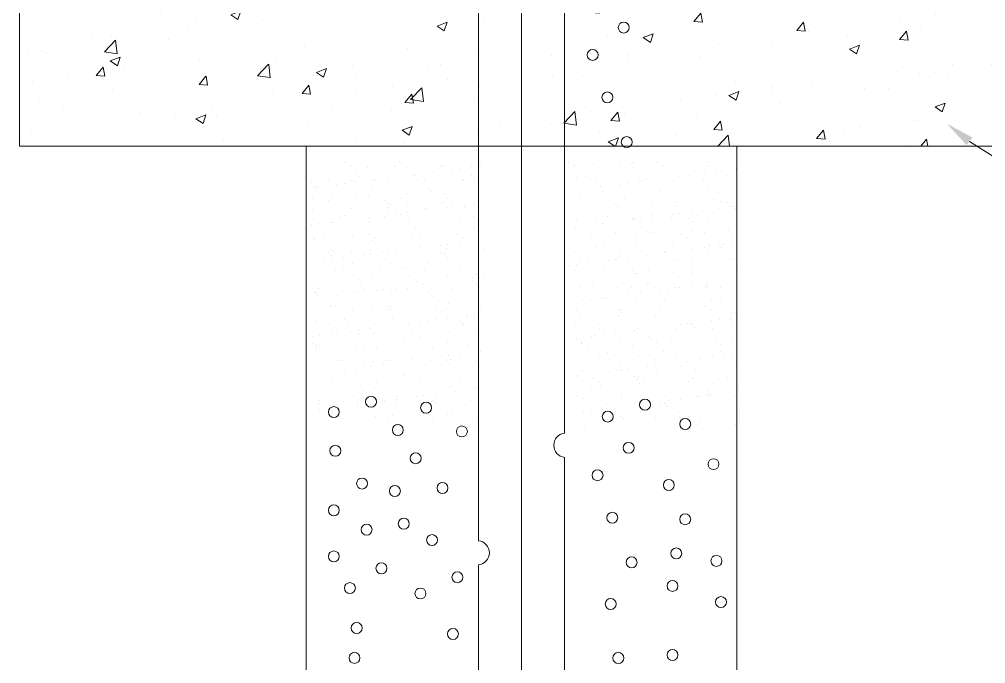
# Model space of a CAD drawing. Header units: millimetres. Extents: x 3552052 to 4144896, y -707811 to -630695.
# Drawn here: x 3783157 to 3784314, y -654936 to -654164 of the extents above; entities that cross this region are included whole.
import ezdxf

# ---------------------------------------------------------------- set-up
doc = ezdxf.new("R2010")
doc.units = ezdxf.units.MM
doc.header["$LTSCALE"] = 6
doc.header["$MEASUREMENT"] = 0
doc.linetypes.add('CENTER', pattern=[0])
doc.layers.get('0').update_dxf_attribs({"linetype": 'CONTINUOUS', "lineweight": 0})
for name, color, linetype, lineweight in [('ELECTRICAL', 5, 'CONTINUOUS', 0), ('EP', 3, 'CONTINUOUS', 0), ('HAT', 250, 'CONTINUOUS', 0), ('TXT', 7, 'CONTINUOUS', 0)]:
    doc.layers.add(name, color=color, linetype=linetype, lineweight=lineweight)

# ---------------------------------------------------------------- blocks, each defined once
blk = doc.blocks.new('*X650')
at = {"color": 0}
for p, q in [((2551.51, 7371.27), (2552.61, 7371.69)), ((2551.51, 7371.27), (2556.48, 7367.91)), ((2556.49, 7367.91), (2557.76, 7371.69)), ((2564.68, 7371.46), (2564.68, 7371.46)), ((2728.73, 7368.13), (2728.73, 7368.13)), ((2874.42, 7371.07), (2874.95, 7371.69)), ((2874.42, 7371.07), (2880.4, 7370.54)), ((2880.41, 7370.54), (2880.19, 7371.69)), ((2946.15, 7364.79), (2950.97, 7370.54)), ((2952.13, 7364.27), (2950.98, 7370.53)), ((2960.49, 7369.45), (2960.49, 7369.45)), ((3023.63, 7367.7), (3023.63, 7367.7)), ((3074.51, 7368.53), (3074.51, 7368.53)), ((3127.46, 7368.49), (3130.53, 7371.69)), ((3127.46, 7368.49), (3136.36, 7367.11)), ((3136.36, 7367.11), (3135.83, 7371.69)), ((3210.38, 7371.49), (3210.92, 7371.69)), ((3210.38, 7371.49), (3215.36, 7368.13)), ((3215.36, 7368.13), (3216.56, 7371.69)), ((3224.18, 7368.19), (3224.18, 7368.19)), ((2646.48, 7364.09), (2646.48, 7364.09)), ((2695.22, 7363.26), (2702.22, 7365.95)), ((2695.22, 7363.26), (2700.19, 7359.9)), ((2700.2, 7359.9), (2702.23, 7365.95)), ((2767.77, 7365.51), (2767.77, 7365.51)), ((2935.46, 7366.15), (2935.46, 7366.15)), ((2946.15, 7364.79), (2952.13, 7364.27)), ((3017.87, 7358.52), (3022.7, 7364.26)), ((3023.86, 7357.99), (3022.7, 7364.26)), ((3186.31, 7363.2), (3186.31, 7363.2)), ((3215.11, 7366.59), (3215.11, 7366.59)), ((3226.72, 7361.75), (3226.72, 7361.75)), ((2583.58, 7355.8), (2583.58, 7355.8)), ((2608.61, 7359.1), (2608.61, 7359.1)), ((2670.41, 7358.12), (2670.41, 7358.12)), ((2717.26, 7359.11), (2717.26, 7359.11)), ((2838.93, 7355.25), (2845.93, 7357.94)), ((2838.93, 7355.25), (2843.91, 7351.9)), ((2843.91, 7351.89), (2845.94, 7357.94)), ((2872.3, 7357.84), (2872.3, 7357.84)), ((2972.29, 7360.66), (2972.29, 7360.66)), ((3016.19, 7358.52), (3016.19, 7358.52)), ((3017.87, 7358.52), (3023.85, 7357.99)), ((3089.6, 7352.24), (3094.42, 7357.99)), ((3095.58, 7351.72), (3094.43, 7357.98)), ((3156.79, 7356.58), (3156.79, 7356.58)), ((3161.27, 7359.9), (3161.27, 7359.9)), ((3176.21, 7355.35), (3176.21, 7355.35)), ((3234.19, 7351.94), (3241.98, 7360.06)), ((3243.09, 7350.56), (3241.98, 7360.05)), ((2598.71, 7348.01), (2598.71, 7348.01)), ((2612.09, 7348.11), (2612.09, 7348.11)), ((2665.92, 7352.07), (2665.92, 7352.07)), ((2809.4, 7349.56), (2809.4, 7349.56)), ((2834.43, 7352.85), (2834.43, 7352.85)), ((2920.35, 7353.16), (2920.35, 7353.16)), ((2957.87, 7348.51), (2957.87, 7348.51)), ((2982.65, 7347.24), (2989.65, 7349.93)), ((2987.63, 7343.88), (2989.65, 7349.93)), ((3089.6, 7352.24), (3095.58, 7351.72)), ((3098.12, 7351.59), (3098.12, 7351.59)), ((3124.86, 7348.31), (3124.86, 7348.31)), ((3161.33, 7345.97), (3166.15, 7351.71)), ((3167.31, 7345.44), (3166.15, 7351.71)), ((3234.19, 7351.94), (3243.08, 7350.56)), ((2607.1, 7337.29), (2614.89, 7345.4)), ((2613.98, 7344.57), (2613.98, 7344.57)), ((2616, 7335.9), (2614.89, 7345.4)), ((2652.1, 7345.76), (2652.1, 7345.76)), ((2705.48, 7343.5), (2705.48, 7343.5)), ((2746.24, 7341.24), (2746.24, 7341.24)), ((2758.86, 7341.25), (2758.86, 7341.25)), ((2869.84, 7346.76), (2869.84, 7346.76)), ((2982.65, 7347.24), (2987.62, 7343.89)), ((3035.21, 7343.31), (3035.21, 7343.31)), ((3060.25, 7346.6), (3060.25, 7346.6)), ((3072.93, 7340.81), (3072.93, 7340.81)), ((3098.47, 7346.57), (3098.47, 7346.57)), ((3126.36, 7339.23), (3133.36, 7341.92)), ((3131.34, 7335.88), (3133.37, 7341.92)), ((3161.33, 7345.97), (3167.3, 7345.44)), ((3233.05, 7339.69), (3237.87, 7345.44)), ((3239.04, 7339.16), (3237.88, 7345.43)), ((2553.77, 7338.1), (2553.77, 7338.1)), ((2563.47, 7338.17), (2563.47, 7338.17)), ((2566.42, 7336.84), (2566.42, 7336.84)), ((2607.1, 7337.29), (2615.99, 7335.91)), ((2619.8, 7334.58), (2619.8, 7334.58)), ((2708.37, 7336.26), (2708.37, 7336.26)), ((2812.24, 7338.99), (2812.24, 7338.99)), ((2818.49, 7339.72), (2818.49, 7339.72)), ((2865.62, 7336.73), (2865.62, 7336.73)), ((2919.01, 7334.48), (2919.01, 7334.48)), ((2972.06, 7334.99), (2972.06, 7334.99)), ((3022.42, 7334.41), (3022.42, 7334.41)), ((3040.15, 7336.56), (3040.15, 7336.56)), ((3126.36, 7339.23), (3131.33, 7335.88)), ((3233.05, 7339.69), (3239.03, 7339.17)), ((2611.2, 7331.01), (2618.2, 7333.69)), ((2611.2, 7331.01), (2616.17, 7327.65)), ((2616.18, 7327.65), (2618.21, 7333.69)), ((2673.18, 7332.32), (2673.18, 7332.32)), ((2683.33, 7332.96), (2683.33, 7332.96)), ((2713.82, 7320.73), (2721.61, 7328.85)), ((2722.72, 7319.35), (2721.62, 7328.85)), ((2726.56, 7330.07), (2726.56, 7330.07)), ((2766.56, 7332.22), (2766.56, 7332.22)), ((2779.94, 7327.81), (2779.94, 7327.81)), ((2841.24, 7328.49), (2841.24, 7328.49)), ((2934.18, 7330.01), (2934.18, 7330.01)), ((2971.07, 7327.37), (2971.07, 7327.37)), ((2972.39, 7332.22), (2972.39, 7332.22)), ((3025.77, 7329.97), (3025.77, 7329.97)), ((3079.15, 7327.71), (3079.15, 7327.71)), ((3197.88, 7328.74), (3197.88, 7328.74)), ((3225.5, 7328.46), (3225.5, 7328.46)), ((2601.39, 7320.95), (2606.21, 7326.69)), ((2601.39, 7320.95), (2607.37, 7320.42)), ((2607.38, 7320.42), (2606.22, 7326.69)), ((2620.18, 7324.65), (2620.18, 7324.65)), ((2673.12, 7314.67), (2677.94, 7320.42)), ((2679.1, 7314.15), (2677.95, 7320.42)), ((2713.82, 7320.73), (2722.72, 7319.36)), ((2716.05, 7325.82), (2716.05, 7325.82)), ((2754.91, 7323), (2761.91, 7325.69)), ((2754.91, 7323), (2759.88, 7319.64)), ((2759.89, 7319.64), (2761.92, 7325.68)), ((2833.33, 7325.56), (2833.33, 7325.56)), ((2940.09, 7321.05), (2940.09, 7321.05)), ((2981.83, 7326.55), (2981.83, 7326.55)), ((3132.54, 7325.46), (3132.54, 7325.46)), ((3134.97, 7320.46), (3134.97, 7320.46)), ((3160, 7323.76), (3160, 7323.76)), ((3174.99, 7322.06), (3174.99, 7322.06)), ((3185.92, 7323.2), (3185.92, 7323.2)), ((3194.98, 7321.59), (3194.98, 7321.59)), ((3239.3, 7320.95), (3239.3, 7320.95)), ((2557.27, 7316.36), (2557.27, 7316.36)), ((2582.3, 7319.66), (2582.3, 7319.66)), ((2664.7, 7318.78), (2664.7, 7318.78)), ((2673.12, 7314.67), (2679.1, 7314.15)), ((2744.85, 7308.4), (2749.67, 7314.14)), ((2750.83, 7307.87), (2749.67, 7314.14)), ((2782.92, 7318.48), (2782.92, 7318.48)), ((2846, 7318.4), (2846, 7318.4)), ((2919.13, 7319.87), (2919.13, 7319.87)), ((2923.52, 7316.54), (2923.52, 7316.54)), ((2993.47, 7318.79), (2993.47, 7318.79)), ((3046.86, 7316.54), (3046.86, 7316.54)), ((3100.24, 7314.28), (3100.24, 7314.28)), ((3123.65, 7315.02), (3123.65, 7315.02)), ((2612.76, 7311.28), (2612.76, 7311.28)), ((2724.6, 7308.47), (2724.6, 7308.47)), ((2744.85, 7308.4), (2750.82, 7307.87)), ((2783.09, 7310.11), (2783.09, 7310.11)), ((2808.12, 7313.41), (2808.12, 7313.41)), ((2816.57, 7302.12), (2821.39, 7307.87)), ((2820.55, 7304.18), (2828.34, 7312.3)), ((2822.55, 7301.6), (2821.4, 7307.87)), ((2829.45, 7302.8), (2828.34, 7312.3)), ((2868.62, 7313.47), (2868.62, 7313.47)), ((3033.94, 7307.16), (3033.94, 7307.16)), ((3042.34, 7306.98), (3049.34, 7309.67)), ((3042.34, 7306.98), (3047.31, 7303.63)), ((3047.32, 7303.62), (3049.34, 7309.67)), ((3071.71, 7307.52), (3071.71, 7307.52)), ((3071.81, 7312.15), (3071.81, 7312.15)), ((3136.66, 7311.58), (3136.66, 7311.58)), ((3153.62, 7312.02), (3153.62, 7312.02)), ((3207, 7309.77), (3207, 7309.77)), ((2562.25, 7304.88), (2562.25, 7304.88)), ((2719.93, 7301.8), (2719.93, 7301.8)), ((2816.57, 7302.12), (2822.55, 7301.6)), ((2817.28, 7306.43), (2817.28, 7306.43)), ((2820.55, 7304.18), (2829.44, 7302.8)), ((2865.2, 7306.53), (2865.2, 7306.53)), ((3008.91, 7303.87), (3008.91, 7303.87)), ((3021.2, 7301.12), (3021.2, 7301.12)), ((3078.34, 7301.57), (3078.34, 7301.57)), ((3186.05, 7298.97), (3193.05, 7301.66)), ((3191.03, 7295.61), (3193.06, 7301.66)), ((2578.82, 7297.18), (2578.82, 7297.18)), ((2632.2, 7294.93), (2632.2, 7294.93)), ((2657.03, 7293.52), (2657.03, 7293.52)), ((2666.28, 7298.46), (2666.28, 7298.46)), ((2670.89, 7290.74), (2677.89, 7293.43)), ((2675.87, 7287.39), (2677.9, 7293.43)), ((2682.06, 7296.81), (2682.06, 7296.81)), ((2765.34, 7298.93), (2765.34, 7298.93)), ((2806.88, 7296.52), (2806.88, 7296.52)), ((2927.27, 7287.63), (2935.06, 7295.75)), ((2936.17, 7286.25), (2935.07, 7295.75)), ((2945.75, 7295.55), (2945.75, 7295.55)), ((2960.02, 7289.57), (2964.84, 7295.32)), ((2966.01, 7289.05), (2964.85, 7295.31)), ((2969.86, 7294.08), (2969.86, 7294.08)), ((3186.05, 7298.97), (3191.02, 7295.62)), ((3224.29, 7295.18), (3224.29, 7295.18)), ((3234.72, 7297.62), (3234.72, 7297.62)), ((2607.96, 7288.45), (2607.96, 7288.45)), ((2670.89, 7290.74), (2675.86, 7287.39)), ((2685.58, 7292.67), (2685.58, 7292.67)), ((2714.83, 7292.53), (2714.83, 7292.53)), ((2738.96, 7290.41), (2738.96, 7290.41)), ((2792.35, 7288.16), (2792.35, 7288.16)), ((2882.84, 7287.27), (2882.84, 7287.27)), ((2927.27, 7287.63), (2936.17, 7286.25)), ((2960.02, 7289.57), (2966, 7289.05)), ((3020.02, 7291.56), (3020.02, 7291.56)), ((3031.75, 7283.3), (3036.57, 7289.04)), ((3037.73, 7282.77), (3036.58, 7289.04)), ((3171.57, 7289.3), (3171.57, 7289.3)), ((3173.78, 7288.77), (3173.78, 7288.77)), ((2556, 7280.22), (2556, 7280.22)), ((2593.87, 7285.2), (2593.87, 7285.2)), ((2663.49, 7285.49), (2663.49, 7285.49)), ((2748.56, 7286.51), (2748.56, 7286.51)), ((2814.6, 7282.74), (2821.6, 7285.42)), ((2814.6, 7282.74), (2819.58, 7279.38)), ((2819.58, 7279.38), (2821.61, 7285.42)), ((2845.73, 7285.9), (2845.73, 7285.9)), ((2867.41, 7280.18), (2867.41, 7280.18)), ((2917.92, 7286.58), (2917.92, 7286.58)), ((2952.49, 7281.39), (2952.49, 7281.39)), ((2961.71, 7281.55), (2961.71, 7281.55)), ((3031.75, 7283.3), (3037.73, 7282.77)), ((3103.48, 7277.02), (3108.3, 7282.77)), ((3109.46, 7276.5), (3108.3, 7282.76)), ((3108.66, 7281.02), (3108.66, 7281.02)), ((3122.43, 7281.73), (3122.43, 7281.73)), ((3133.69, 7284.32), (3133.69, 7284.32)), ((2549.64, 7278.44), (2549.64, 7278.44)), ((2611.55, 7277.99), (2611.55, 7277.99)), ((2690.24, 7276.5), (2690.24, 7276.5)), ((2781.82, 7273.97), (2781.82, 7273.97)), ((2819.69, 7278.96), (2819.69, 7278.96)), ((2958.31, 7274.73), (2965.32, 7277.42)), ((2958.31, 7274.73), (2962.81, 7271.69)), ((2963.4, 7271.69), (2965.32, 7277.41)), ((3005.88, 7279.14), (3005.88, 7279.14)), ((3034.58, 7271.69), (3041.78, 7279.2)), ((3042.66, 7271.69), (3041.79, 7279.19)), ((3059.26, 7276.88), (3059.26, 7276.88)), ((3070.49, 7274.23), (3070.49, 7274.23)), ((3103.48, 7277.02), (3109.45, 7276.5)), ((3112.64, 7274.63), (3112.64, 7274.63)), ((3176, 7271.69), (3180.02, 7276.49)), ((3180.91, 7271.69), (3180.03, 7276.49)), ((2816.06, 7273.14), (2816.06, 7273.14)), ((3045.51, 7272.71), (3045.51, 7272.71)), ((3166.02, 7272.37), (3166.02, 7272.37))]:
    blk.add_line(p, q, dxfattribs=at)
blk = doc.blocks.new('*X651')
at = {"color": 0}
for p, q in [((2761.6, 4311.47), (2761.6, 4311.47)), ((2769.35, 4316.11), (2769.35, 4316.11)), ((2771.53, 4314.64), (2771.53, 4314.64)), ((2775.75, 4311.95), (2775.75, 4311.95)), ((2787.18, 4311.35), (2787.18, 4311.35)), ((2802.67, 4314.7), (2802.67, 4314.7)), ((2806.89, 4312.01), (2806.89, 4312.01)), ((2809.36, 4315.76), (2809.36, 4315.76)), ((2811.2, 4314.07), (2811.2, 4314.07)), ((2814.18, 4312.32), (2814.18, 4312.32)), ((2833.81, 4314.75), (2833.81, 4314.75)), ((2838.03, 4312.07), (2838.03, 4312.07)), ((2840.36, 4312.66), (2840.36, 4312.66)), ((2846.36, 4310.24), (2846.36, 4310.24)), ((2849.97, 4314.88), (2849.97, 4314.88)), ((2851.57, 4310.92), (2851.57, 4310.92)), ((2859.7, 4312), (2859.7, 4312)), ((2864.95, 4314.81), (2864.95, 4314.81)), ((2865.94, 4312.54), (2865.94, 4312.54)), ((2927.24, 4314.92), (2927.24, 4314.92)), ((2930.58, 4313.65), (2930.58, 4313.65)), ((2931.45, 4312.24), (2931.45, 4312.24)), ((2944.71, 4313.72), (2944.71, 4313.72)), ((2958.38, 4314.98), (2958.38, 4314.98)), ((2962.59, 4312.29), (2962.59, 4312.29)), ((2970.6, 4313.31), (2970.6, 4313.31)), ((2971.72, 4314.69), (2971.72, 4314.69)), ((2972.44, 4311.62), (2972.44, 4311.62)), ((2989.52, 4315.04), (2989.52, 4315.04)), ((2993.74, 4312.35), (2993.74, 4312.35)), ((2997.89, 4315.03), (2997.89, 4315.03)), ((3011.2, 4312.42), (3011.2, 4312.42)), ((3020.66, 4315.09), (3020.66, 4315.09)), ((3023.47, 4314.9), (3023.47, 4314.9)), ((3024.88, 4312.41), (3024.88, 4312.41)), ((3044.01, 4310.37), (3044.01, 4310.37)), ((2779.3, 4306.99), (2779.3, 4306.99)), ((2781.14, 4305.3), (2781.14, 4305.3)), ((2797.73, 4303.84), (2797.73, 4303.84)), ((2805.86, 4304.91), (2805.86, 4304.91)), ((2819.44, 4306.7), (2819.44, 4306.7)), ((2819.9, 4306.1), (2819.9, 4306.1)), ((2824.65, 4307.38), (2824.65, 4307.38)), ((2832.78, 4308.45), (2832.78, 4308.45)), ((2859.92, 4305.76), (2859.92, 4305.76)), ((2861.76, 4304.07), (2861.76, 4304.07)), ((2932.65, 4304.47), (2932.65, 4304.47)), ((2940.54, 4304.53), (2940.54, 4304.53)), ((2958.82, 4304.8), (2958.82, 4304.8)), ((2981.14, 4303.65), (2981.14, 4303.65)), ((2984.41, 4304.68), (2984.41, 4304.68)), ((2995.38, 4303.97), (2995.38, 4303.97)), ((3003.51, 4305.04), (3003.51, 4305.04)), ((3011.41, 4305.65), (3011.41, 4305.65)), ((3017.09, 4306.82), (3017.09, 4306.82)), ((3021.16, 4303.3), (3021.16, 4303.3)), ((3022.29, 4307.51), (3022.29, 4307.51)), ((3030.42, 4308.58), (3030.42, 4308.58)), ((3037.59, 4305.99), (3037.59, 4305.99)), ((2748.11, 4301.13), (2748.11, 4301.13)), ((2749.24, 4298.21), (2749.24, 4298.21)), ((2752.03, 4297.82), (2752.03, 4297.82)), ((2759.79, 4302.22), (2759.79, 4302.22)), ((2765.61, 4299.61), (2765.61, 4299.61)), ((2770.81, 4300.29), (2770.81, 4300.29)), ((2775.12, 4302.1), (2775.12, 4302.1)), ((2778.94, 4301.36), (2778.94, 4301.36)), ((2789.84, 4297.32), (2789.84, 4297.32)), ((2790.93, 4302.28), (2790.93, 4302.28)), ((2792.53, 4303.15), (2792.53, 4303.15)), ((2801.29, 4302.43), (2801.29, 4302.43)), ((2822.07, 4302.34), (2822.07, 4302.34)), ((2826.87, 4302.31), (2826.87, 4302.31)), ((2829.86, 4296.98), (2829.86, 4296.98)), ((2853.21, 4302.39), (2853.21, 4302.39)), ((2853.88, 4303.28), (2853.88, 4303.28)), ((2941.54, 4296.88), (2941.54, 4296.88)), ((2942.38, 4302.84), (2942.38, 4302.84)), ((2946.63, 4302.56), (2946.63, 4302.56)), ((2949.67, 4297.95), (2949.67, 4297.95)), ((2963.25, 4299.74), (2963.25, 4299.74)), ((2968.46, 4300.42), (2968.46, 4300.42)), ((2976.59, 4301.49), (2976.59, 4301.49)), ((2977.78, 4302.62), (2977.78, 4302.62)), ((2990.17, 4303.28), (2990.17, 4303.28)), ((3008.92, 4302.68), (3008.92, 4302.68)), ((3023, 4301.61), (3023, 4301.61)), ((3040.06, 4302.73), (3040.06, 4302.73)), ((2751.08, 4296.52), (2751.08, 4296.52)), ((2762.23, 4292.21), (2762.23, 4292.21)), ((2787.81, 4292.08), (2787.81, 4292.08)), ((2814.81, 4293.06), (2814.81, 4293.06)), ((2831.7, 4295.29), (2831.7, 4295.29)), ((2840.99, 4293.39), (2840.99, 4293.39)), ((2866.57, 4293.27), (2866.57, 4293.27)), ((2935.31, 4289.88), (2935.31, 4289.88)), ((2936.34, 4296.19), (2936.34, 4296.19)), ((2945.34, 4294.45), (2945.34, 4294.45)), ((2951.08, 4294.87), (2951.08, 4294.87)), ((2966.45, 4289.94), (2966.45, 4289.94)), ((2972.35, 4295.43), (2972.35, 4295.43)), ((2991.09, 4294.52), (2991.09, 4294.52)), ((2992.94, 4292.84), (2992.94, 4292.84)), ((2997.6, 4289.99), (2997.6, 4289.99)), ((2998.52, 4295.76), (2998.52, 4295.76)), ((3024.1, 4295.64), (3024.1, 4295.64)), ((3028.74, 4290.05), (3028.74, 4290.05)), ((3031.7, 4293.64), (3031.7, 4293.64)), ((2748.46, 4289.54), (2748.46, 4289.54)), ((2752.68, 4286.85), (2752.68, 4286.85)), ((2759.78, 4288.55), (2759.78, 4288.55)), ((2779.61, 4289.6), (2779.61, 4289.6)), ((2783.82, 4286.91), (2783.82, 4286.91)), ((2799.8, 4288.2), (2799.8, 4288.2)), ((2801.64, 4286.51), (2801.64, 4286.51)), ((2801.92, 4283.16), (2801.92, 4283.16)), ((2810.75, 4289.65), (2810.75, 4289.65)), ((2814.96, 4286.97), (2814.96, 4286.97)), ((2840.4, 4287.32), (2840.4, 4287.32)), ((2841.89, 4289.71), (2841.89, 4289.71)), ((2842, 4283.77), (2842, 4283.77)), ((2846.11, 4287.02), (2846.11, 4287.02)), ((2854.51, 4284.01), (2854.51, 4284.01)), ((2855.58, 4285.56), (2855.58, 4285.56)), ((2860.79, 4286.25), (2860.79, 4286.25)), ((2933.28, 4285.2), (2933.28, 4285.2)), ((2939.53, 4287.19), (2939.53, 4287.19)), ((2959.45, 4285.53), (2959.45, 4285.53)), ((2961.03, 4285.75), (2961.03, 4285.75)), ((2962.88, 4284.06), (2962.88, 4284.06)), ((2970.67, 4287.25), (2970.67, 4287.25)), ((2985.04, 4285.41), (2985.04, 4285.41)), ((3001.64, 4284.86), (3001.64, 4284.86)), ((3001.81, 4287.31), (3001.81, 4287.31)), ((3012.04, 4286.38), (3012.04, 4286.38)), ((3032.95, 4287.36), (3032.95, 4287.36)), ((3038.22, 4286.72), (3038.22, 4286.72)), ((3039.64, 4283.9), (3039.64, 4283.9)), ((3041.65, 4284.52), (3041.65, 4284.52)), ((2748.74, 4281.86), (2748.74, 4281.86)), ((2767.86, 4277.18), (2767.86, 4277.18)), ((2769.73, 4279.43), (2769.73, 4279.43)), ((2771.58, 4277.74), (2771.58, 4277.74)), ((2775.75, 4282.83), (2775.75, 4282.83)), ((2788.16, 4276.69), (2788.16, 4276.69)), ((2799, 4277.24), (2799, 4277.24)), ((2801.75, 4278.47), (2801.75, 4278.47)), ((2806.95, 4279.16), (2806.95, 4279.16)), ((2810.34, 4278.54), (2810.34, 4278.54)), ((2815.08, 4280.23), (2815.08, 4280.23)), ((2827.5, 4283.04), (2827.5, 4283.04)), ((2828.66, 4282.02), (2828.66, 4282.02)), ((2830.15, 4277.3), (2830.15, 4277.3)), ((2833.87, 4282.7), (2833.87, 4282.7)), ((2850.35, 4278.2), (2850.35, 4278.2)), ((2852.2, 4276.51), (2852.2, 4276.51)), ((2861.29, 4277.35), (2861.29, 4277.35)), ((2930.97, 4276.97), (2930.97, 4276.97)), ((2954.71, 4277.52), (2954.71, 4277.52)), ((2985.81, 4276.81), (2985.81, 4276.81)), ((2985.85, 4277.58), (2985.85, 4277.58)), ((2999.15, 4276.49), (2999.15, 4276.49)), ((2999.39, 4278.6), (2999.39, 4278.6)), ((3004.6, 4279.29), (3004.6, 4279.29)), ((3012.73, 4280.36), (3012.73, 4280.36)), ((3016.99, 4277.64), (3016.99, 4277.64)), ((3024.73, 4276.37), (3024.73, 4276.37)), ((3026.31, 4282.15), (3026.31, 4282.15)), ((3031.51, 4282.83), (3031.51, 4282.83)), ((3043.5, 4282.83), (3043.5, 4282.83)), ((2747.91, 4271.39), (2747.91, 4271.39)), ((2753.12, 4272.07), (2753.12, 4272.07)), ((2761.25, 4273.14), (2761.25, 4273.14)), ((2762.85, 4272.94), (2762.85, 4272.94)), ((2774.83, 4274.93), (2774.83, 4274.93)), ((2780.03, 4275.62), (2780.03, 4275.62)), ((2780.28, 4269.77), (2780.28, 4269.77)), ((2788.44, 4272.82), (2788.44, 4272.82)), ((2815.44, 4273.79), (2815.44, 4273.79)), ((2841.62, 4274.12), (2841.62, 4274.12)), ((2867.2, 4274), (2867.2, 4274)), ((2931.97, 4269.73), (2931.97, 4269.73)), ((2932.82, 4275.28), (2932.82, 4275.28)), ((2945.55, 4271.52), (2945.55, 4271.52)), ((2945.97, 4275.18), (2945.97, 4275.18)), ((2950.76, 4272.2), (2950.76, 4272.2)), ((2958.89, 4273.27), (2958.89, 4273.27)), ((2971.58, 4276.09), (2971.58, 4276.09)), ((2972.47, 4275.06), (2972.47, 4275.06)), ((2972.98, 4276.16), (2972.98, 4276.16)), ((2977.68, 4275.74), (2977.68, 4275.74)), ((3011.59, 4275.74), (3011.59, 4275.74)), ((3013.43, 4274.05), (3013.43, 4274.05)), ((2756.54, 4264.5), (2756.54, 4264.5)), ((2776.38, 4263.56), (2776.38, 4263.56)), ((2787.68, 4264.56), (2787.68, 4264.56)), ((2802.55, 4263.9), (2802.55, 4263.9)), ((2818.82, 4264.61), (2818.82, 4264.61)), ((2820.29, 4269.42), (2820.29, 4269.42)), ((2822.14, 4267.73), (2822.14, 4267.73)), ((2828.13, 4263.77), (2828.13, 4263.77)), ((2849.96, 4264.67), (2849.96, 4264.67)), ((2855.14, 4264.75), (2855.14, 4264.75)), ((2860.9, 4268.54), (2860.9, 4268.54)), ((2933.91, 4265.93), (2933.91, 4265.93)), ((2941.52, 4267.31), (2941.52, 4267.31)), ((2943.39, 4264.84), (2943.39, 4264.84)), ((2960.08, 4266.26), (2960.08, 4266.26)), ((2974.53, 4264.9), (2974.53, 4264.9)), ((2981.53, 4266.97), (2981.53, 4266.97)), ((2983.37, 4265.28), (2983.37, 4265.28)), ((2985.67, 4266.14), (2985.67, 4266.14)), ((3005.67, 4264.95), (3005.67, 4264.95)), ((3012.67, 4267.11), (3012.67, 4267.11)), ((3022.13, 4266.08), (3022.13, 4266.08)), ((3036.81, 4265.01), (3036.81, 4265.01)), ((3038.85, 4267.45), (3038.85, 4267.45)), ((2749.37, 4262.59), (2749.37, 4262.59)), ((2750.22, 4260.99), (2750.22, 4260.99)), ((2760.76, 4261.81), (2760.76, 4261.81)), ((2790.23, 4260.65), (2790.23, 4260.65)), ((2791.9, 4261.87), (2791.9, 4261.87)), ((2792.07, 4258.96), (2792.07, 4258.96)), ((2823.04, 4261.93), (2823.04, 4261.93)), ((2830.84, 4259.76), (2830.84, 4259.76)), ((2837.88, 4257.34), (2837.88, 4257.34)), ((2843.09, 4258.03), (2843.09, 4258.03)), ((2851.22, 4259.1), (2851.22, 4259.1)), ((2854.18, 4261.98), (2854.18, 4261.98)), ((2864.8, 4260.88), (2864.8, 4260.88)), ((2947.61, 4262.15), (2947.61, 4262.15)), ((2951.47, 4258.19), (2951.47, 4258.19)), ((2953.31, 4256.5), (2953.31, 4256.5)), ((2973.61, 4256.89), (2973.61, 4256.89)), ((2978.75, 4262.21), (2978.75, 4262.21)), ((2992.07, 4257.31), (2992.07, 4257.31)), ((2999.78, 4257.22), (2999.78, 4257.22)), ((3009.89, 4262.27), (3009.89, 4262.27)), ((3025.36, 4257.1), (3025.36, 4257.1)), ((3032.09, 4256.96), (3032.09, 4256.96)), ((3035.53, 4257.47), (3035.53, 4257.47)), ((3040.73, 4258.15), (3040.73, 4258.15)), ((3041.03, 4262.32), (3041.03, 4262.32)), ((2760.17, 4251.87), (2760.17, 4251.87)), ((2762.01, 4250.18), (2762.01, 4250.18)), ((2763.48, 4253.67), (2763.48, 4253.67)), ((2775.94, 4252.14), (2775.94, 4252.14)), ((2784.05, 4250.25), (2784.05, 4250.25)), ((2789.07, 4253.55), (2789.07, 4253.55)), ((2789.25, 4250.94), (2789.25, 4250.94)), ((2797.38, 4252.01), (2797.38, 4252.01)), ((2800.77, 4250.98), (2800.77, 4250.98)), ((2807.08, 4252.2), (2807.08, 4252.2)), ((2810.97, 4253.8), (2810.97, 4253.8)), ((2816.07, 4254.52), (2816.07, 4254.52)), ((2816.17, 4254.48), (2816.17, 4254.48)), ((2824.3, 4255.55), (2824.3, 4255.55)), ((2838.22, 4252.26), (2838.22, 4252.26)), ((2840.79, 4250.64), (2840.79, 4250.64)), ((2842.25, 4254.85), (2842.25, 4254.85)), ((2867.83, 4254.73), (2867.83, 4254.73)), ((2931.65, 4252.43), (2931.65, 4252.43)), ((2946.6, 4255.92), (2946.6, 4255.92)), ((2962.79, 4252.48), (2962.79, 4252.48)), ((2981.69, 4250.38), (2981.69, 4250.38)), ((2986.9, 4251.07), (2986.9, 4251.07)), ((2993.93, 4252.54), (2993.93, 4252.54)), ((2995.03, 4252.14), (2995.03, 4252.14)), ((3008.61, 4253.93), (3008.61, 4253.93)), ((3013.82, 4254.61), (3013.82, 4254.61)), ((3021.95, 4255.68), (3021.95, 4255.68)), ((3025.07, 4252.6), (3025.07, 4252.6)), ((3033.93, 4255.27), (3033.93, 4255.27)), ((2750, 4243.32), (2750, 4243.32)), ((2757.13, 4246.71), (2757.13, 4246.71)), ((2762.34, 4247.39), (2762.34, 4247.39)), ((2770.47, 4248.46), (2770.47, 4248.46)), ((2777.01, 4244.29), (2777.01, 4244.29)), ((2803.18, 4244.63), (2803.18, 4244.63)), ((2828.76, 4244.5), (2828.76, 4244.5)), ((2842.63, 4248.95), (2842.63, 4248.95)), ((2855.77, 4245.48), (2855.77, 4245.48)), ((2927.86, 4243.29), (2927.86, 4243.29)), ((2933.06, 4243.98), (2933.06, 4243.98)), ((2934.54, 4246.66), (2934.54, 4246.66)), ((2941.19, 4245.05), (2941.19, 4245.05)), ((2954.77, 4246.84), (2954.77, 4246.84)), ((2959.98, 4247.52), (2959.98, 4247.52)), ((2960.71, 4247), (2960.71, 4247)), ((2962.01, 4248.53), (2962.01, 4248.53)), ((2968.11, 4248.59), (2968.11, 4248.59)), ((2986.3, 4246.87), (2986.3, 4246.87)), ((3002.03, 4248.19), (3002.03, 4248.19)), ((3003.87, 4246.5), (3003.87, 4246.5)), ((3013.3, 4247.85), (3013.3, 4247.85)), ((3039.48, 4248.18), (3039.48, 4248.18)), ((3042.63, 4247.3), (3042.63, 4247.3)), ((2764.62, 4239.46), (2764.62, 4239.46)), ((2768.83, 4236.77), (2768.83, 4236.77)), ((2770.71, 4242.21), (2770.71, 4242.21)), ((2795.76, 4239.52), (2795.76, 4239.52)), ((2799.98, 4236.83), (2799.98, 4236.83)), ((2810.73, 4241.86), (2810.73, 4241.86)), ((2812.57, 4240.18), (2812.57, 4240.18)), ((2826.9, 4239.57), (2826.9, 4239.57)), ((2831.12, 4236.89), (2831.12, 4236.89)), ((2851.33, 4240.98), (2851.33, 4240.98)), ((2858.04, 4239.63), (2858.04, 4239.63)), ((2862.26, 4236.94), (2862.26, 4236.94)), ((2931.95, 4239.75), (2931.95, 4239.75)), ((2947.23, 4236.65), (2947.23, 4236.65)), ((2951.47, 4239.8), (2951.47, 4239.8)), ((2955.68, 4237.11), (2955.68, 4237.11)), ((2971.96, 4239.41), (2971.96, 4239.41)), ((2973.81, 4237.72), (2973.81, 4237.72)), ((2974.24, 4237.62), (2974.24, 4237.62)), ((2982.61, 4239.86), (2982.61, 4239.86)), ((2986.82, 4237.17), (2986.82, 4237.17)), ((3000.41, 4237.95), (3000.41, 4237.95)), ((3012.57, 4238.52), (3012.57, 4238.52)), ((3013.75, 4239.91), (3013.75, 4239.91)), ((3017.97, 4237.23), (3017.97, 4237.23)), ((3025.99, 4237.83), (3025.99, 4237.83)), ((3044.89, 4239.97), (3044.89, 4239.97)), ((2764.11, 4234.4), (2764.11, 4234.4)), ((2780.67, 4233.09), (2780.67, 4233.09)), ((2782.51, 4231.4), (2782.51, 4231.4)), ((2789.7, 4234.28), (2789.7, 4234.28)), ((2816.7, 4235.25), (2816.7, 4235.25)), ((2821.27, 4232.2), (2821.27, 4232.2)), ((2825.39, 4229.8), (2825.39, 4229.8)), ((2833.52, 4230.87), (2833.52, 4230.87)), ((2842.88, 4235.59), (2842.88, 4235.59)), ((2847.1, 4232.66), (2847.1, 4232.66)), ((2852.31, 4233.35), (2852.31, 4233.35)), ((2860.44, 4234.42), (2860.44, 4234.42)), ((2861.28, 4231.86), (2861.28, 4231.86)), ((2863.13, 4230.17), (2863.13, 4230.17)), ((2868.46, 4235.46), (2868.46, 4235.46)), ((2941.9, 4230.63), (2941.9, 4230.63)), ((2982.51, 4229.75), (2982.51, 4229.75)), ((3017.83, 4229.25), (3017.83, 4229.25)), ((3022.52, 4229.4), (3022.52, 4229.4)), ((3023.04, 4229.93), (3023.04, 4229.93)), ((3031.17, 4231), (3031.17, 4231)), ((3044.75, 4232.79), (3044.75, 4232.79)), ((2750.6, 4224.31), (2750.6, 4224.31)), ((2750.63, 4224.05), (2750.63, 4224.05)), ((2752.45, 4222.62), (2752.45, 4222.62)), ((2752.87, 4227.04), (2752.87, 4227.04)), ((2771.56, 4222.72), (2771.56, 4222.72)), ((2777.64, 4225.03), (2777.64, 4225.03)), ((2779.69, 4223.79), (2779.69, 4223.79)), ((2784.01, 4227.1), (2784.01, 4227.1)), ((2791.21, 4223.43), (2791.21, 4223.43)), ((2793.27, 4225.58), (2793.27, 4225.58)), ((2798.47, 4226.26), (2798.47, 4226.26)), ((2803.81, 4225.36), (2803.81, 4225.36)), ((2806.6, 4227.33), (2806.6, 4227.33)), ((2815.16, 4227.16), (2815.16, 4227.16)), ((2820.19, 4229.12), (2820.19, 4229.12)), ((2829.39, 4225.24), (2829.39, 4225.24)), ((2831.22, 4223.08), (2831.22, 4223.08)), ((2846.3, 4227.21), (2846.3, 4227.21)), ((2856.4, 4226.21), (2856.4, 4226.21)), ((2935.17, 4227.39), (2935.17, 4227.39)), ((2939.72, 4227.38), (2939.72, 4227.38)), ((2943.75, 4228.94), (2943.75, 4228.94)), ((2961.34, 4227.73), (2961.34, 4227.73)), ((2969.2, 4222.85), (2969.2, 4222.85)), ((2970.86, 4227.44), (2970.86, 4227.44)), ((2977.33, 4223.92), (2977.33, 4223.92)), ((2986.93, 4227.61), (2986.93, 4227.61)), ((2990.91, 4225.7), (2990.91, 4225.7)), ((2996.12, 4226.39), (2996.12, 4226.39)), ((3002, 4227.5), (3002, 4227.5)), ((3004.25, 4227.46), (3004.25, 4227.46)), ((3013.93, 4228.58), (3013.93, 4228.58)), ((3024.37, 4227.71), (3024.37, 4227.71)), ((3033.15, 4227.55), (3033.15, 4227.55)), ((3040.11, 4228.91), (3040.11, 4228.91)), ((2752.77, 4220.24), (2752.77, 4220.24)), ((2766.35, 4222.03), (2766.35, 4222.03)), ((2817.33, 4215.98), (2817.33, 4215.98)), ((2833.07, 4221.39), (2833.07, 4221.39)), ((2843.51, 4216.32), (2843.51, 4216.32)), ((2937.08, 4218.62), (2937.08, 4218.62)), ((2942.28, 4219.3), (2942.28, 4219.3)), ((2947.86, 4217.38), (2947.86, 4217.38)), ((2950.41, 4220.37), (2950.41, 4220.37)), ((2952.45, 4220.97), (2952.45, 4220.97)), ((2963.99, 4222.16), (2963.99, 4222.16)), ((2974.87, 4218.35), (2974.87, 4218.35)), ((2992.46, 4220.63), (2992.46, 4220.63)), ((2994.3, 4218.94), (2994.3, 4218.94)), ((3001.04, 4218.69), (3001.04, 4218.69)), ((3026.62, 4218.56), (3026.62, 4218.56)), ((3033.07, 4219.74), (3033.07, 4219.74)), ((2761.15, 4214.65), (2761.15, 4214.65)), ((2764.74, 4215.13), (2764.74, 4215.13)), ((2772.69, 4214.42), (2772.69, 4214.42)), ((2776.91, 4211.73), (2776.91, 4211.73)), ((2790.33, 4215.01), (2790.33, 4215.01)), ((2801.16, 4214.31), (2801.16, 4214.31)), ((2803.01, 4212.62), (2803.01, 4212.62)), ((2803.83, 4214.47), (2803.83, 4214.47)), ((2808.05, 4211.79), (2808.05, 4211.79)), ((2834.98, 4214.53), (2834.98, 4214.53)), ((2839.19, 4211.84), (2839.19, 4211.84)), ((2841.77, 4213.42), (2841.77, 4213.42)), ((2866.12, 4214.59), (2866.12, 4214.59)), ((2928.4, 4214.7), (2928.4, 4214.7)), ((2932.62, 4212.01), (2932.62, 4212.01)), ((2959.54, 4214.76), (2959.54, 4214.76)), ((2962.4, 4211.85), (2962.4, 4211.85)), ((2963.76, 4212.07), (2963.76, 4212.07)), ((2964.24, 4210.16), (2964.24, 4210.16)), ((2990.68, 4214.81), (2990.68, 4214.81)), ((2994.9, 4212.13), (2994.9, 4212.13)), ((3003, 4210.97), (3003, 4210.97)), ((3014.56, 4209.31), (3014.56, 4209.31)), ((3021.82, 4214.87), (3021.82, 4214.87)), ((3026.04, 4212.18), (3026.04, 4212.18)), ((3040.74, 4209.64), (3040.74, 4209.64)), ((3043.02, 4210.62), (3043.02, 4210.62)), ((2751.26, 4204.78), (2751.26, 4204.78)), ((2771.1, 4205.53), (2771.1, 4205.53)), ((2772.94, 4203.84), (2772.94, 4203.84)), ((2778.27, 4205.76), (2778.27, 4205.76)), ((2804.44, 4206.09), (2804.44, 4206.09)), ((2811.71, 4204.65), (2811.71, 4204.65)), ((2815.82, 4202.65), (2815.82, 4202.65)), ((2829.41, 4204.44), (2829.41, 4204.44)), ((2830.02, 4205.97), (2830.02, 4205.97)), ((2834.61, 4205.13), (2834.61, 4205.13)), ((2842.74, 4206.2), (2842.74, 4206.2)), ((2851.72, 4204.3), (2851.72, 4204.3)), ((2853.56, 4202.61), (2853.56, 4202.61)), ((2856.32, 4207.98), (2856.32, 4207.98)), ((2857.03, 4206.94), (2857.03, 4206.94)), ((2861.53, 4208.67), (2861.53, 4208.67)), ((2932.34, 4203.07), (2932.34, 4203.07)), ((2935.8, 4208.13), (2935.8, 4208.13)), ((2947.8, 4202.34), (2947.8, 4202.34)), ((2961.97, 4208.46), (2961.97, 4208.46)), ((2978.94, 4202.4), (2978.94, 4202.4)), ((2987.55, 4208.34), (2987.55, 4208.34)), ((3010.08, 4202.46), (3010.08, 4202.46)), ((3013.47, 4202.78), (3013.47, 4202.78)), ((3027.05, 4204.57), (3027.05, 4204.57)), ((3032.26, 4205.26), (3032.26, 4205.26)), ((3040.39, 4206.33), (3040.39, 4206.33)), ((3041.22, 4202.51), (3041.22, 4202.51)), ((3044.86, 4208.93), (3044.86, 4208.93)), ((2760.95, 4202), (2760.95, 4202)), ((2761.99, 4195.57), (2761.99, 4195.57)), ((2765.37, 4195.86), (2765.37, 4195.86)), ((2775.57, 4197.35), (2775.57, 4197.35)), ((2780.78, 4198.04), (2780.78, 4198.04)), ((2781.64, 4195.87), (2781.64, 4195.87)), ((2788.91, 4199.11), (2788.91, 4199.11)), ((2790.96, 4195.74), (2790.96, 4195.74)), ((2792.09, 4202.06), (2792.09, 4202.06)), ((2802.49, 4200.9), (2802.49, 4200.9)), ((2807.69, 4201.58), (2807.69, 4201.58)), ((2817.96, 4196.72), (2817.96, 4196.72)), ((2823.23, 4202.12), (2823.23, 4202.12)), ((2844.14, 4197.05), (2844.14, 4197.05)), ((2854.37, 4202.17), (2854.37, 4202.17)), ((2934.18, 4201.38), (2934.18, 4201.38)), ((2948.49, 4198.11), (2948.49, 4198.11)), ((2959.63, 4195.69), (2959.63, 4195.69)), ((2972.94, 4202.19), (2972.94, 4202.19)), ((2973.21, 4197.48), (2973.21, 4197.48)), ((2975.5, 4199.08), (2975.5, 4199.08)), ((2978.42, 4198.17), (2978.42, 4198.17)), ((2986.55, 4199.24), (2986.55, 4199.24)), ((3000.13, 4201.03), (3000.13, 4201.03)), ((3001.67, 4199.42), (3001.67, 4199.42)), ((3005.34, 4201.71), (3005.34, 4201.71)), ((3012.96, 4201.85), (3012.96, 4201.85)), ((3014.8, 4200.16), (3014.8, 4200.16)), ((3027.25, 4199.3), (3027.25, 4199.3)), ((2748.65, 4193.81), (2748.65, 4193.81)), ((2749.63, 4189.32), (2749.63, 4189.32)), ((2753.86, 4194.5), (2753.86, 4194.5)), ((2780.77, 4189.38), (2780.77, 4189.38)), ((2811.91, 4189.43), (2811.91, 4189.43)), ((2821.66, 4195.52), (2821.66, 4195.52)), ((2823.5, 4193.84), (2823.5, 4193.84)), ((2843.05, 4189.49), (2843.05, 4189.49)), ((2862.26, 4194.64), (2862.26, 4194.64)), ((2932.71, 4192.15), (2932.71, 4192.15)), ((2936.43, 4188.86), (2936.43, 4188.86)), ((2936.48, 4189.66), (2936.48, 4189.66)), ((2942.88, 4193.41), (2942.88, 4193.41)), ((2946.3, 4193.94), (2946.3, 4193.94)), ((2951.5, 4194.62), (2951.5, 4194.62)), ((2962.6, 4189.19), (2962.6, 4189.19)), ((2967.62, 4189.72), (2967.62, 4189.72)), ((2982.9, 4193.07), (2982.9, 4193.07)), ((2984.74, 4191.38), (2984.74, 4191.38)), ((2988.18, 4189.07), (2988.18, 4189.07)), ((2998.76, 4189.77), (2998.76, 4189.77)), ((3015.19, 4190.04), (3015.19, 4190.04)), ((3023.5, 4192.18), (3023.5, 4192.18)), ((3029.9, 4189.83), (3029.9, 4189.83)), ((3041.37, 4190.38), (3041.37, 4190.38)), ((2751.58, 4187.09), (2751.58, 4187.09)), ((2751.89, 4185.52), (2751.89, 4185.52)), ((2753.84, 4186.63), (2753.84, 4186.63)), ((2778.9, 4186.49), (2778.9, 4186.49)), ((2784.99, 4186.69), (2784.99, 4186.69)), ((2791.6, 4186.75), (2791.6, 4186.75)), ((2793.44, 4185.06), (2793.44, 4185.06)), ((2805.07, 4186.82), (2805.07, 4186.82)), ((2816.13, 4186.75), (2816.13, 4186.75)), ((2830.65, 4186.7), (2830.65, 4186.7)), ((2832.2, 4185.86), (2832.2, 4185.86)), ((2847.27, 4186.8), (2847.27, 4186.8)), ((2857.66, 4187.67), (2857.66, 4187.67)), ((2865.54, 4183.31), (2865.54, 4183.31)), ((2940.69, 4186.97), (2940.69, 4186.97)), ((2952.84, 4184.29), (2952.84, 4184.29)), ((2954.68, 4182.6), (2954.68, 4182.6)), ((2971.83, 4187.03), (2971.83, 4187.03)), ((2993.44, 4183.41), (2993.44, 4183.41)), ((3002.98, 4187.09), (3002.98, 4187.09)), ((3033.45, 4183.06), (3033.45, 4183.06)), ((3034.12, 4187.14), (3034.12, 4187.14)), ((2761.54, 4177.97), (2761.54, 4177.97)), ((2763.38, 4176.28), (2763.38, 4176.28)), ((2766, 4176.6), (2766, 4176.6)), ((2769.03, 4176.96), (2769.03, 4176.96)), ((2791.59, 4176.47), (2791.59, 4176.47)), ((2800.17, 4177.02), (2800.17, 4177.02)), ((2802.14, 4177.09), (2802.14, 4177.09)), ((2811.71, 4176.22), (2811.71, 4176.22)), ((2816.91, 4176.91), (2816.91, 4176.91)), ((2818.59, 4177.45), (2818.59, 4177.45)), ((2825.04, 4177.98), (2825.04, 4177.98)), ((2831.31, 4177.08), (2831.31, 4177.08)), ((2838.63, 4179.76), (2838.63, 4179.76)), ((2842.15, 4176.74), (2842.15, 4176.74)), ((2843.83, 4180.45), (2843.83, 4180.45)), ((2844.77, 4177.78), (2844.77, 4177.78)), ((2851.96, 4181.52), (2851.96, 4181.52)), ((2862.45, 4177.13), (2862.45, 4177.13)), ((2949.12, 4178.84), (2949.12, 4178.84)), ((2955.87, 4177.3), (2955.87, 4177.3)), ((2976.13, 4179.82), (2976.13, 4179.82)), ((2987.02, 4177.36), (2987.02, 4177.36)), ((3002.3, 4180.15), (3002.3, 4180.15)), ((3009.35, 4176.35), (3009.35, 4176.35)), ((3014.56, 4177.03), (3014.56, 4177.03)), ((3018.16, 4177.42), (3018.16, 4177.42)), ((3022.69, 4178.1), (3022.69, 4178.1)), ((3027.88, 4180.03), (3027.88, 4180.03)), ((3035.3, 4181.38), (3035.3, 4181.38)), ((3036.27, 4179.89), (3036.27, 4179.89)), ((3041.48, 4180.58), (3041.48, 4180.58)), ((2757.87, 4169.13), (2757.87, 4169.13)), ((2763.08, 4169.82), (2763.08, 4169.82)), ((2771.21, 4170.89), (2771.21, 4170.89)), ((2784.79, 4172.68), (2784.79, 4172.68)), ((2790, 4173.36), (2790, 4173.36)), ((2798.13, 4174.43), (2798.13, 4174.43)), ((2844, 4175.05), (2844, 4175.05)), ((2937.06, 4169.59), (2937.06, 4169.59)), ((2955.52, 4169.26), (2955.52, 4169.26)), ((2960.72, 4169.95), (2960.72, 4169.95)), ((2963.23, 4169.92), (2963.23, 4169.92)), ((2963.38, 4174.63), (2963.38, 4174.63)), ((2968.85, 4171.02), (2968.85, 4171.02)), ((2982.43, 4172.8), (2982.43, 4172.8)), ((2987.64, 4173.49), (2987.64, 4173.49)), ((2988.81, 4169.8), (2988.81, 4169.8)), ((2995.77, 4174.56), (2995.77, 4174.56)), ((3003.39, 4174.29), (3003.39, 4174.29)), ((3005.24, 4172.6), (3005.24, 4172.6)), ((3015.82, 4170.77), (3015.82, 4170.77)), ((3042, 4171.11), (3042, 4171.11)), ((3044, 4173.4), (3044, 4173.4)), ((2752.52, 4166.25), (2752.52, 4166.25)), ((2757.7, 4164.28), (2757.7, 4164.28)), ((2772.08, 4168.31), (2772.08, 4168.31)), ((2779.53, 4167.22), (2779.53, 4167.22)), ((2788.85, 4164.34), (2788.85, 4164.34)), ((2805.7, 4167.55), (2805.7, 4167.55)), ((2812.09, 4167.97), (2812.09, 4167.97)), ((2813.94, 4166.28), (2813.94, 4166.28)), ((2819.99, 4164.39), (2819.99, 4164.39)), ((2831.28, 4167.43), (2831.28, 4167.43)), ((2851.13, 4164.45), (2851.13, 4164.45)), ((2852.7, 4167.08), (2852.7, 4167.08)), ((2858.29, 4168.41), (2858.29, 4168.41)), ((2928.6, 4165.72), (2928.6, 4165.72)), ((2933.32, 4165.85), (2933.32, 4165.85)), ((2933.8, 4166.4), (2933.8, 4166.4)), ((2941.93, 4167.47), (2941.93, 4167.47)), ((2944.55, 4164.62), (2944.55, 4164.62)), ((2948.77, 4161.93), (2948.77, 4161.93)), ((2973.33, 4165.51), (2973.33, 4165.51)), ((2975.17, 4163.82), (2975.17, 4163.82)), ((2975.69, 4164.68), (2975.69, 4164.68)), ((2979.91, 4161.99), (2979.91, 4161.99)), ((3006.84, 4164.73), (3006.84, 4164.73)), ((3011.05, 4162.05), (3011.05, 4162.05)), ((3013.94, 4164.63), (3013.94, 4164.63)), ((3037.98, 4164.79), (3037.98, 4164.79)), ((3042.19, 4162.1), (3042.19, 4162.1)), ((2761.92, 4161.59), (2761.92, 4161.59)), ((2766.63, 4157.33), (2766.63, 4157.33)), ((2782.03, 4159.19), (2782.03, 4159.19)), ((2783.88, 4157.5), (2783.88, 4157.5)), ((2792.22, 4157.21), (2792.22, 4157.21)), ((2793.06, 4161.65), (2793.06, 4161.65)), ((2819.22, 4158.18), (2819.22, 4158.18)), ((2822.64, 4158.31), (2822.64, 4158.31)), ((2824.2, 4161.71), (2824.2, 4161.71)), ((2845.4, 4158.51), (2845.4, 4158.51)), ((2853.05, 4155.77), (2853.05, 4155.77)), ((2855.35, 4161.76), (2855.35, 4161.76)), ((2861.18, 4156.84), (2861.18, 4156.84)), ((2862.65, 4157.96), (2862.65, 4157.96)), ((2864.49, 4156.27), (2864.49, 4156.27)), ((2943.27, 4156.73), (2943.27, 4156.73)), ((2949.75, 4159.57), (2949.75, 4159.57)), ((2976.76, 4160.55), (2976.76, 4160.55)), ((2983.87, 4155.85), (2983.87, 4155.85)), ((3002.93, 4160.88), (3002.93, 4160.88)), ((3023.89, 4155.51), (3023.89, 4155.51)), ((3028.51, 4160.76), (3028.51, 4160.76)), ((3045.49, 4155.21), (3045.49, 4155.21)), ((2751.97, 4150.41), (2751.97, 4150.41)), ((2753.81, 4148.72), (2753.81, 4148.72)), ((2777.1, 4151.92), (2777.1, 4151.92)), ((2792.58, 4149.53), (2792.58, 4149.53)), ((2799.22, 4148.68), (2799.22, 4148.68)), ((2807.35, 4149.75), (2807.35, 4149.75)), ((2808.24, 4151.98), (2808.24, 4151.98)), ((2820.93, 4151.54), (2820.93, 4151.54)), ((2826.13, 4152.23), (2826.13, 4152.23)), ((2832.59, 4149.19), (2832.59, 4149.19)), ((2834.26, 4153.3), (2834.26, 4153.3)), ((2839.39, 4152.03), (2839.39, 4152.03)), ((2847.85, 4155.09), (2847.85, 4155.09)), ((2858.92, 4149.14), (2858.92, 4149.14)), ((2932.81, 4152.2), (2932.81, 4152.2)), ((2937.69, 4150.32), (2937.69, 4150.32)), ((2945.11, 4155.05), (2945.11, 4155.05)), ((2963.86, 4150.66), (2963.86, 4150.66)), ((2963.95, 4152.26), (2963.95, 4152.26)), ((2989.44, 4150.53), (2989.44, 4150.53)), ((2995.09, 4152.32), (2995.09, 4152.32)), ((2996.86, 4148.81), (2996.86, 4148.81)), ((3004.99, 4149.88), (3004.99, 4149.88)), ((3016.45, 4151.51), (3016.45, 4151.51)), ((3018.57, 4151.67), (3018.57, 4151.67)), ((3023.78, 4152.36), (3023.78, 4152.36)), ((3025.73, 4153.82), (3025.73, 4153.82)), ((3026.23, 4152.37), (3026.23, 4152.37)), ((3031.91, 4153.43), (3031.91, 4153.43)), ((3042.63, 4151.84), (3042.63, 4151.84)), ((2753.15, 4146.98), (2753.15, 4146.98)), ((2753.51, 4142.67), (2753.51, 4142.67)), ((2767.09, 4144.45), (2767.09, 4144.45)), ((2772.3, 4145.14), (2772.3, 4145.14)), ((2780.16, 4147.95), (2780.16, 4147.95)), ((2780.43, 4146.21), (2780.43, 4146.21)), ((2794.01, 4148), (2794.01, 4148)), ((2806.33, 4148.29), (2806.33, 4148.29)), ((2831.91, 4148.16), (2831.91, 4148.16)), ((2834.43, 4147.5), (2834.43, 4147.5)), ((2943.02, 4141.72), (2943.02, 4141.72)), ((2951.15, 4142.8), (2951.15, 4142.8)), ((2953.81, 4147.07), (2953.81, 4147.07)), ((2964.74, 4144.58), (2964.74, 4144.58)), ((2969.94, 4145.27), (2969.94, 4145.27)), ((2978.07, 4146.34), (2978.07, 4146.34)), ((2991.65, 4148.13), (2991.65, 4148.13)), ((2993.83, 4146.73), (2993.83, 4146.73)), ((2995.67, 4145.04), (2995.67, 4145.04)), ((3034.43, 4145.85), (3034.43, 4145.85)), ((2762.51, 4140.75), (2762.51, 4140.75)), ((2765.78, 4139.24), (2765.78, 4139.24)), ((2767.26, 4138.06), (2767.26, 4138.06)), ((2770, 4136.55), (2770, 4136.55)), ((2792.85, 4137.94), (2792.85, 4137.94)), ((2796.92, 4139.3), (2796.92, 4139.3)), ((2801.14, 4136.61), (2801.14, 4136.61)), ((2802.53, 4140.41), (2802.53, 4140.41)), ((2804.37, 4138.72), (2804.37, 4138.72)), ((2819.85, 4138.91), (2819.85, 4138.91)), ((2828.06, 4139.35), (2828.06, 4139.35)), ((2832.28, 4136.67), (2832.28, 4136.67)), ((2843.13, 4139.52), (2843.13, 4139.52)), ((2846.03, 4139.24), (2846.03, 4139.24)), ((2859.2, 4139.41), (2859.2, 4139.41)), ((2863.42, 4136.72), (2863.42, 4136.72)), ((2937.82, 4141.04), (2937.82, 4141.04)), ((2950.38, 4140.31), (2950.38, 4140.31)), ((2952.63, 4139.58), (2952.63, 4139.58)), ((2956.85, 4136.89), (2956.85, 4136.89)), ((2963.77, 4137.95), (2963.77, 4137.95)), ((2965.61, 4136.26), (2965.61, 4136.26)), ((2977.39, 4141.28), (2977.39, 4141.28)), ((2983.77, 4139.63), (2983.77, 4139.63)), ((2987.99, 4136.95), (2987.99, 4136.95)), ((3003.56, 4141.61), (3003.56, 4141.61)), ((3004.37, 4137.07), (3004.37, 4137.07)), ((3014.91, 4139.69), (3014.91, 4139.69)), ((3019.13, 4137), (3019.13, 4137)), ((3029.14, 4141.49), (3029.14, 4141.49)), ((3044.39, 4136.72), (3044.39, 4136.72)), ((3046.05, 4139.75), (3046.05, 4139.75)), ((3046.23, 4135.04), (3046.23, 4135.04)), ((2772.47, 4131.63), (2772.47, 4131.63)), ((2813.07, 4130.75), (2813.07, 4130.75)), ((2853.09, 4130.4), (2853.09, 4130.4)), ((2857.07, 4130.41), (2857.07, 4130.41)), ((2862.27, 4131.09), (2862.27, 4131.09)), ((2938.32, 4131.05), (2938.32, 4131.05)), ((2964.49, 4131.39), (2964.49, 4131.39)), ((2990.07, 4131.26), (2990.07, 4131.26)), ((3017.08, 4132.24), (3017.08, 4132.24)), ((3043.26, 4132.57), (3043.26, 4132.57))]:
    blk.add_line(p, q, dxfattribs=at)
blk = doc.blocks.new('Earthing')
at = {"layer": 'ELECTRICAL'}
for p, q in [((-425.529, 241.142), (-425.529, 282.607)), ((-419.67, 248.463), (-419.67, 282.737)), ((-456.779, 268.006), (-456.779, 277.771)), ((-456.779, 268.006), (-388.42, 268.006)), ((-437.248, 97.155), (-437.248, 268.006)), ((-407.951, 97.021), (-407.951, 268.006)), ((-419.67, 226.209), (-419.67, 246.811)), ((-425.529, 217.565), (-425.529, 239.49))]:
    blk.add_line(p, q, dxfattribs=at)
at = {"layer": 'ELECTRICAL', "linetype": 'CENTER'}
for p, q in [((-422.599, 97.155), (-422.599, 281.63)), ((-422.599, 233.649), (-422.599, 260.194)), ((-422.599, 234.118), (-422.599, 260.194))]:
    blk.add_line(p, q, dxfattribs=at)
at = {"layer": 'ELECTRICAL'}
for centre, start, end in [((-419.576, 247.637), 96.48539, 263.51461), ((-425.623, 240.315), 276.48539, 83.51461)]:
    blk.add_arc(centre, 0.831, start, end, dxfattribs=at)
at = {"layer": 'HAT'}
for centre in [(-415.644, 276.073), (-417.759, 274.209), (-416.758, 271.314), (-415.441, 268.276), (-432.844, 250.6), (-429.095, 250.195), (-414.2, 250.398), (-435.377, 249.892), (-416.733, 249.588), (-411.464, 249.082), (-431.02, 248.676), (-426.663, 248.575), (-435.276, 247.259), (-415.314, 247.461), (-429.804, 246.753), (-409.538, 246.348), (-417.43, 245.597), (-433.452, 245.031), (-431.223, 244.525), (-427.98, 244.727), (-412.578, 244.93), (-435.377, 243.208), (-416.429, 242.702), (-411.464, 242.601), (-433.148, 241.892), (-430.615, 242.297), (-428.689, 241.183), (-435.377, 240.069), (-412.072, 240.272), (-409.336, 239.766), (-432.135, 239.259), (-415.112, 239.664), (-426.967, 238.652), (-434.286, 237.913), (-412.328, 238.061), (-429.481, 237.544), (-416.53, 236.829), (-409.029, 236.96), (-433.822, 235.197), (-427.272, 234.788), (-433.969, 233.161), (-416.013, 233.151), (-412.328, 233.356)]:
    blk.add_circle(centre, 0.373, dxfattribs=at)
at = {"layer": 'TXT', "color": 7}
blk.add_line((-392.117, 268.325), (-379.544, 260.329), dxfattribs=at)
at = {"layer": 'TXT', "color": 3}
blk.add_solid([(-391.917, 268.581), (-392.318, 268.069), (-393.655, 269.529)], dxfattribs=at)
at = {"layer": 'HAT', "xscale": 0.0976562640903461, "yscale": 0.0976562640903461, "zscale": 0.0976562640903461}
for name, p in [('*X650', (-705.594, -442.121)), ('*X651', (-705.265, -154.489))]:
    blk.add_blockref(name, p, dxfattribs=at)

msp = doc.modelspace()

# ---------------------------------------------------------------- block references
at = {"layer": 'EP', "color": 7, "lineweight": -3, "xscale": 17.600327341887, "yscale": 17.600327341887, "zscale": 17.600327341887}
msp.add_blockref('Earthing', (3791196, -659033.2), dxfattribs=at)

doc.saveas('drawing.dxf')
